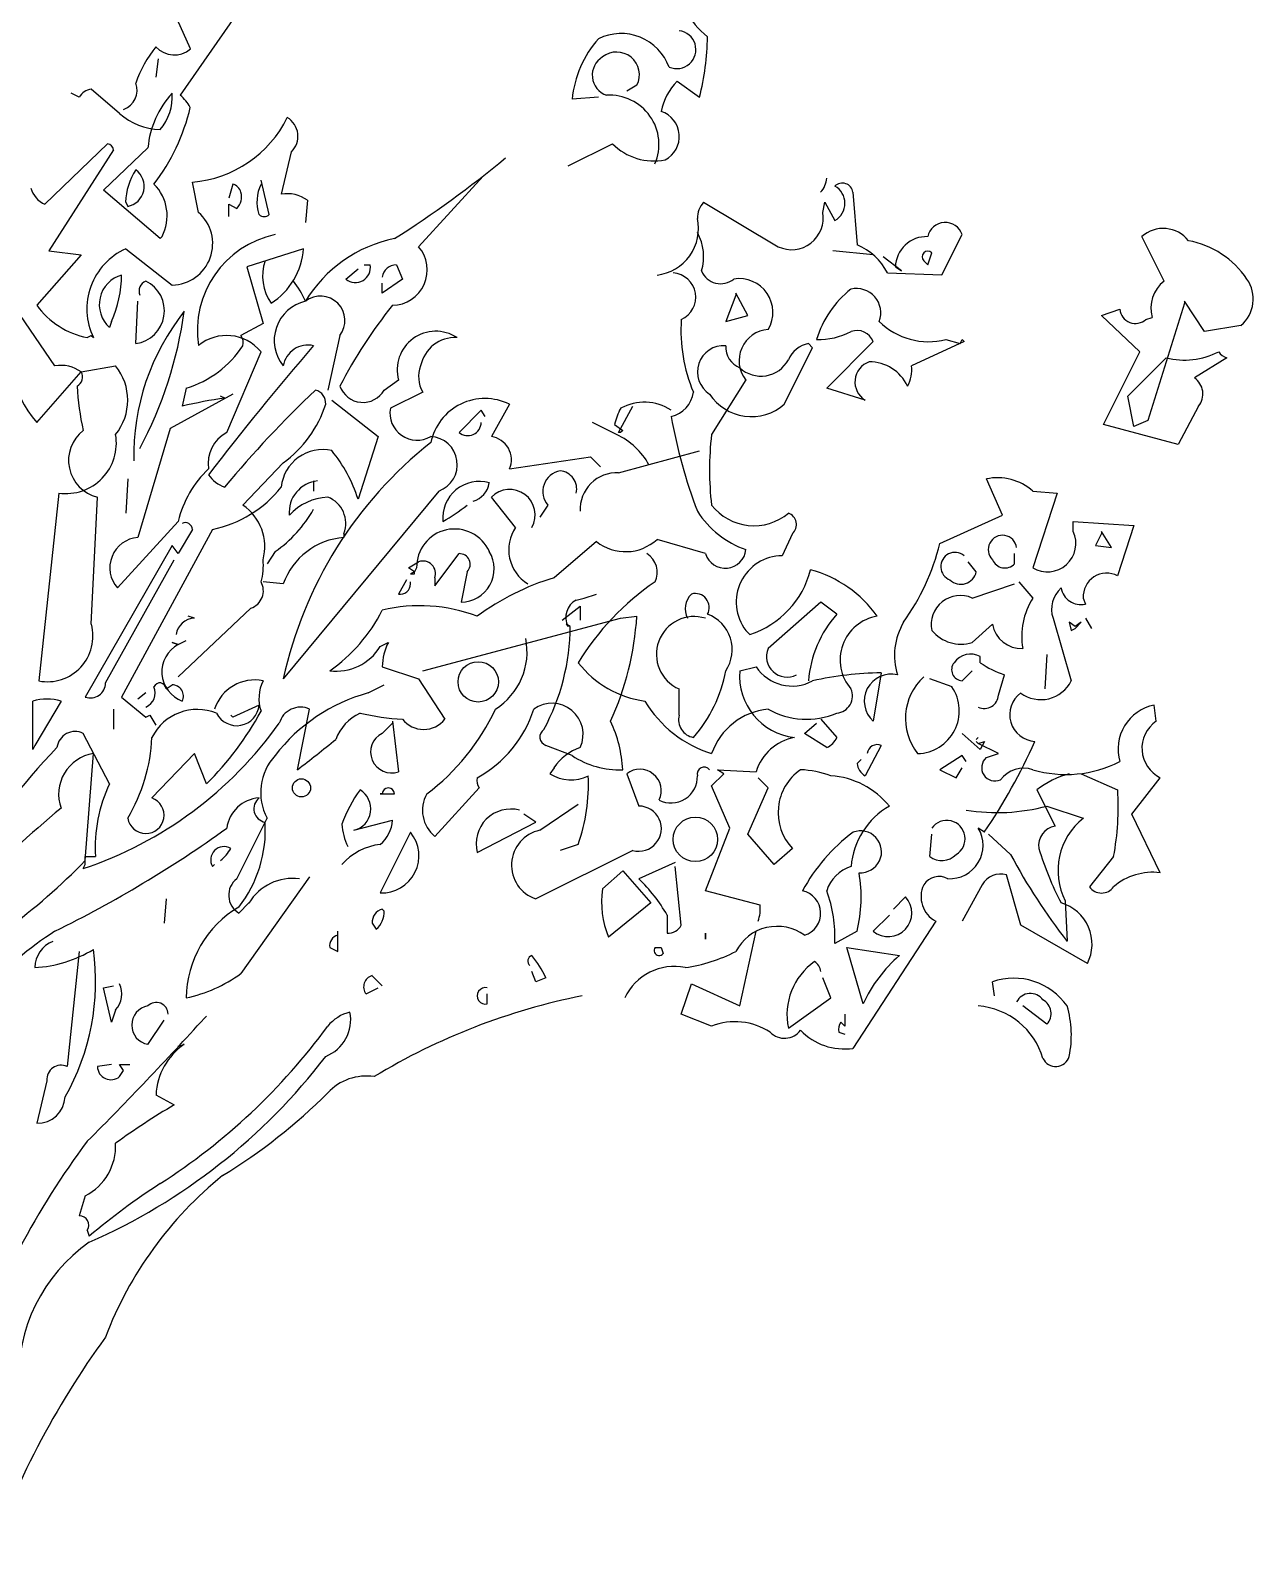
# Model space of a CAD drawing. Header units: millimetres. Extents: x 87938 to 265635, y 330093 to 434310.
# Drawn here: x 163080 to 165973, y 417793 to 421426 of the extents above; entities that cross this region are included whole.
import ezdxf

# ---------------------------------------------------------------- set-up
doc = ezdxf.new("R2010")
doc.units = ezdxf.units.MM

# ---------------------------------------------------------------- blocks, each defined once
blk = doc.blocks.new('A$C64802182')
for p, q in [((4617.3, 7419.9), (4454.8, 7185.7)), ((4478.7, 7295.6), (4440.4, 7381.7)), ((4402.2, 7271.7), (4397.4, 7228.7)), ((4311.4, 7142.6), (4244.4, 7200)), ((5535.3, 7209.6), (5511.4, 7195.2)), ((5630.9, 7219.1), (5683.5, 7180.9)), ((4215.7, 7180.9), (4196.6, 7190.4)), ((5444.4, 7180.9), (5382.3, 7176.1)), ((4134.5, 6927.5), (4282.7, 7070.9)), ((4297, 7056.6), (4144, 6817.5)), ((4273.1, 6961), (4378.3, 7061.4)), ((4717.7, 7051.8), (4693.8, 6951.4)), ((5372.7, 7018.3), (5477.9, 7070.9)), ((4497.8, 6908.4), (4483.5, 6980.1)), ((4665.1, 6903.6), (4646, 6984.9)), ((5171.9, 6994.4), (5018.9, 6827.1)), ((4407, 6846.2), (4273.1, 6961)), ((4579.1, 6975.3), (4569.5, 6941.8)), ((6046.8, 6956.2), (6056.4, 6831.9)), ((4325.7, 6932.3), (4330.5, 6922.7)), ((4569.5, 6898.8), (4569.5, 6927.5)), ((4569.5, 6927.5), (4588.7, 6917.9)), ((4756, 6937.1), (4751.2, 6884.5)), ((5693, 6932.3), (5869.9, 6827.1)), ((5975.1, 6908.4), (5979.9, 6932.3)), ((5979.9, 6932.3), (6003.8, 6889.2)), ((4411.8, 6851), (4407, 6846.2)), ((6257.2, 6760.2), (6305, 6855.8)), ((6783.1, 6745.8), (6730.5, 6851)), ((4220.5, 6808), (4115.3, 6688.4)), ((4144, 6817.5), (4220.5, 6808)), ((4325.7, 6822.3), (4435.7, 6736.3)), ((4746.4, 6822.3), (4612.6, 6779.3)), ((6094.6, 6808), (5999, 6817.5)), ((6161.6, 6769.7), (6118.5, 6803.2)), ((6223.7, 6784.1), (6233.3, 6812.7)), ((4612.6, 6779.3), (4650.8, 6645.4)), ((4846.8, 6750.6), (4875.5, 6774.5)), ((4889.8, 6784.1), (4904.2, 6784.1)), ((4966.3, 6784.1), (4980.7, 6750.6)), ((6128.1, 6764.9), (6257.2, 6760.2)), ((6147.2, 6779.3), (6161.6, 6769.7)), ((6214.2, 6793.6), (6223.7, 6784.1)), ((4980.7, 6750.6), (4932.9, 6717.1)), ((4932.9, 6717.1), (4932.9, 6741)), ((4349.6, 6597.6), (4354.4, 6698)), ((5769.5, 6712.4), (5745.6, 6650.2)), ((5798.2, 6664.5), (5769.5, 6717.1)), ((5769.5, 6717.1), (5769.5, 6712.4)), ((6830.9, 6693.2), (6744.8, 6415.9)), ((6878.7, 6626.3), (6830.9, 6698)), ((6830.9, 6698), (6830.9, 6693.2)), ((4158.4, 6545), (4077.1, 6664.5)), ((4292.2, 6650.2), (4287.5, 6635.9)), ((5745.6, 6650.2), (5798.2, 6664.5)), ((6634.9, 6664.5), (6677.9, 6678.9)), ((6725.7, 6578.5), (6634.9, 6664.5)), ((6740, 6655), (6754.4, 6659.8)), ((4234.9, 6612), (4244.4, 6616.7)), ((4244.4, 6616.7), (4249.2, 6612)), ((4650.8, 6645.4), (4598.2, 6616.7)), ((4832.5, 6616.7), (4803.8, 6487.6)), ((6964.7, 6640.6), (6878.7, 6626.3)), ((4564.7, 6387.3), (4646, 6578.5)), ((5884.3, 6454.2), (5951.2, 6588)), ((5951.2, 6588), (5941.6, 6597.6)), ((5984.7, 6492.4), (6094.6, 6602.4)), ((6309.8, 6602.4), (6185.5, 6545)), ((6266.7, 6607.2), (6300.2, 6597.6)), ((6300.2, 6597.6), (6305, 6607.2)), ((6305, 6607.2), (6309.8, 6602.4)), ((6639.6, 6406.4), (6725.7, 6578.5)), ((4220.5, 6530.7), (4301.8, 6545)), ((6697, 6473.3), (6787.9, 6564.1)), ((6931.3, 6564.1), (6854.8, 6516.3)), ((4115.3, 6411.2), (4220.5, 6530.7)), ((4937.7, 6487.6), (4971.1, 6511.6)), ((5793.4, 6511.6), (5712.2, 6382.5)), ((4579.1, 6478.1), (4430.9, 6396.8)), ((4469.1, 6492.4), (4459.6, 6449.4)), ((4560, 6468.5), (4550.4, 6473.3)), ((5028.5, 6482.9), (4952, 6444.6)), ((6075.5, 6463.7), (5984.7, 6492.4)), ((6711.4, 6401.6), (6697, 6473.3)), ((4813.4, 6463.7), (4923.3, 6377.7)), ((5167.1, 6439.8), (5114.5, 6387.3)), ((5176.7, 6425.5), (5167.1, 6439.8)), ((5234.1, 6454.2), (5191, 6377.7)), ((5492.2, 6387.3), (5525.7, 6449.4)), ((6864.4, 6449.4), (6816.5, 6358.6)), ((4430.9, 6396.8), (4354.4, 6138.6)), ((5487.5, 6382.5), (5430.1, 6411.2)), ((5482.7, 6406.4), (5501.8, 6392)), ((6816.5, 6358.6), (6639.6, 6406.4)), ((6744.8, 6415.9), (6711.4, 6401.6)), ((4923.3, 6377.7), (4875.5, 6229.5)), ((5497, 6387.3), (5492.2, 6387.3)), ((5501.8, 6392), (5497, 6387.3)), ((5234.1, 6301.2), (5425.3, 6329.9)), ((5425.3, 6329.9), (5449.2, 6306)), ((5492.2, 6291.6), (5683.5, 6344.2)), ((4698.6, 6315.5), (4603, 6215.1)), ((4330.5, 6277.3), (4325.7, 6196)), ((4770.3, 6272.5), (4770.3, 6248.6)), ((6400.6, 6191.2), (6362.4, 6277.3)), ((4167.9, 6243.8), (4120.1, 5799.2)), ((4244.4, 5933.1), (4258.8, 6234.3)), ((5066.7, 6248.6), (4698.6, 5804)), ((5248.4, 6162.5), (5191, 6234.3)), ((5324.9, 6215.1), (5305.8, 6186.5)), ((6472.3, 6248.6), (6529.7, 6243.8)), ((6529.7, 6243.8), (6472.3, 6066.9)), ((6252.4, 6124.3), (6400.6, 6191.2)), ((4306.6, 6019.1), (4450, 6176.9)), ((4531.3, 6157.8), (4316.1, 5761)), ((4483.5, 6157.8), (4450, 6100.4)), ((4842, 6148.2), (4842, 6138.6)), ((5903.4, 6148.2), (5879.5, 6095.6)), ((6567.9, 6153), (6567.9, 6176.9)), ((6567.9, 6176.9), (6711.4, 6167.3)), ((6634.9, 6148.2), (6620.5, 6119.5)), ((6658.8, 6114.7), (6634.9, 6153)), ((6634.9, 6153), (6634.9, 6148.2)), ((6711.4, 6167.3), (6673.1, 6047.8)), ((4435.7, 6119.5), (4230.1, 5761)), ((4450, 6100.4), (4435.7, 6119.5)), ((4679.5, 6105.2), (4660.4, 6076.5)), ((5439.6, 6129.1), (5339.3, 6043)), ((5697.8, 6100.4), (5583.1, 6133.9)), ((6620.5, 6119.5), (6658.8, 6114.7)), ((4277.9, 5794.4), (4440.4, 6086.1)), ((4995, 6066.9), (5018.9, 6081.3)), ((5057.2, 6023.9), (5114.5, 6100.4)), ((6338.5, 6057.4), (6319.3, 6081.3)), ((6429.3, 6076.5), (6429.3, 6100.4)), ((4698.6, 6028.7), (4650.8, 6033.5)), ((4990.2, 6038.2), (4971.1, 6004.8)), ((5009.4, 6057.4), (4995, 6066.9)), ((5009.4, 6057.4), (4999.8, 6052.6)), ((4999.8, 6052.6), (5009.4, 6052.6)), ((4999.8, 6028.7), (4999.8, 6033.5)), ((5014.2, 6066.9), (5009.4, 6057.4)), ((5009.4, 6052.6), (5009.4, 6057.4)), ((5057.2, 6043), (5057.2, 6023.9)), ((5133.7, 6057.4), (5119.3, 5985.7)), ((6438.9, 6033.5), (6472.3, 5995.2)), ((5411, 5995.2), (5439.6, 6004.8)), ((6328.9, 5995.2), (6429.3, 6028.7)), ((4622.1, 5971.3), (4450, 5808.8)), ((5358.4, 5942.6), (5401.4, 5976.1)), ((5391.8, 5990.4), (5411, 5995.2)), ((5401.4, 5976.1), (5401.4, 5942.6)), ((5970.3, 5985.7), (5846, 5875.7)), ((6008.6, 5957), (5970.3, 5985.7)), ((6591.8, 5995.2), (6596.6, 5980.9)), ((4488.3, 5947.4), (4473.9, 5952.2)), ((5028.5, 5823.1), (5497, 5947.4)), ((5377.5, 5928.3), (5367.9, 5933.1)), ((5367.9, 5933.1), (5372.7, 5928.3)), ((5497, 5947.4), (5535.3, 5952.2)), ((6376.7, 5933.1), (6328.9, 5890)), ((6520.1, 5947.4), (6563.2, 5799.2)), ((6572.7, 5928.3), (6558.4, 5937.8)), ((6558.4, 5937.8), (6563.2, 5918.7)), ((6563.2, 5918.7), (6572.7, 5923.5)), ((6572.7, 5923.5), (6587.1, 5937.8)), ((6587.1, 5937.8), (6572.7, 5928.3)), ((6596.6, 5947.4), (6611, 5923.5)), ((4450, 5885.3), (4435.7, 5890)), ((4435.7, 5890), (4450, 5885.3)), ((4450, 5885.3), (4469.1, 5894.8)), ((4928.1, 5880.5), (4947.2, 5890)), ((5793.4, 5918.7), (5803, 5909.2)), ((6348, 5842.2), (6348, 5856.6)), ((6505.8, 5861.4), (6501, 5780.1)), ((4932.9, 5832.7), (5018.9, 5804)), ((5779.1, 5823.1), (5817.3, 5832.7)), ((6113.8, 5818.3), (6094.6, 5703.6)), ((6305, 5799.2), (6328.9, 5823.1)), ((4421.3, 5780.1), (4435.7, 5789.6)), ((4899.4, 5770.5), (4937.7, 5789.6)), ((5018.9, 5804), (5081.1, 5708.4)), ((5635.7, 5717.9), (5635.7, 5780.1)), ((6281.1, 5784.9), (6228.5, 5804)), ((6391, 5765.7), (6405.4, 5813.5)), ((4105.8, 5636.7), (4105.8, 5751.4)), ((4172.7, 5751.4), (4110.6, 5646.2)), ((4316.1, 5761), (4373.5, 5713.1)), ((4373.5, 5770.5), (4354.4, 5756.2)), ((4641.2, 5741.8), (4579.1, 5713.1)), ((6764, 5703.6), (6759.2, 5741.8)), ((4297, 5732.3), (4297, 5684.5)), ((4373.5, 5713.1), (4383.1, 5717.9)), ((4383.1, 5717.9), (4397.4, 5694)), ((4579.1, 5713.1), (4574.3, 5717.9)), ((4732.1, 5588.8), (4760.8, 5732.3)), ((5970.3, 5708.4), (6008.6, 5665.3)), ((4287.5, 5555.4), (4225.3, 5674.9)), ((4932.9, 5674.9), (4956.8, 5698.8)), ((4956.8, 5703.6), (4971.1, 5584.1)), ((5932.1, 5674.9), (5960.8, 5698.8)), ((5984.7, 5641.4), (5932.1, 5674.9)), ((6348, 5636.7), (6305, 5674.9)), ((4110.6, 5646.2), (4105.8, 5636.7)), ((5382.3, 5622.3), (5320.1, 5646.2)), ((6113.8, 5646.2), (6075.5, 5574.5)), ((6338.5, 5660.6), (6343.2, 5665.3)), ((6343.2, 5665.3), (6338.5, 5660.6)), ((6343.2, 5651), (6338.5, 5655.8)), ((6338.5, 5655.8), (6343.2, 5651)), ((6343.2, 5651), (6357.6, 5655.8)), ((6391, 5627.1), (6343.2, 5651)), ((6357.6, 5655.8), (6348, 5636.7)), ((4230.1, 5373.7), (4249.2, 5627.1)), ((4488.3, 5627.1), (4387.9, 5521.9)), ((4516.9, 5555.4), (4488.3, 5627.1)), ((6056.4, 5603.2), (6065.9, 5612.7)), ((6305, 5622.3), (6252.4, 5588.8)), ((6314.5, 5608), (6305, 5622.3)), ((6362.4, 5617.5), (6391, 5627.1)), ((5339.3, 5593.6), (5329.7, 5579.3)), ((5511.4, 5579.3), (5540, 5502.8)), ((5712.2, 5550.6), (5740.8, 5579.3)), ((5740.8, 5579.3), (5726.5, 5588.8)), ((5726.5, 5588.8), (5817.3, 5584.1)), ((5846, 5545.8), (5822.1, 5569.7)), ((6252.4, 5588.8), (6290.6, 5569.7)), ((6290.6, 5569.7), (6305, 5593.6)), ((6587.1, 5579.3), (6673.1, 5541)), ((6706.6, 5483.7), (6773.5, 5569.7)), ((4932.9, 5531.5), (4928.1, 5531.5)), ((4928.1, 5531.5), (4932.9, 5531.5)), ((4932.9, 5531.5), (4961.6, 5531.5)), ((5057.2, 5431.1), (5162.4, 5545.8)), ((5755.2, 5450.2), (5712.2, 5550.6)), ((5798.2, 5435.9), (5846, 5545.8)), ((6481.9, 5541), (6524.9, 5455)), ((5305.8, 5445.4), (5396.6, 5507.6)), ((6505.8, 5502.8), (6591.8, 5474.1)), ((4588.7, 5330.7), (4660.4, 5474.1)), ((4865.9, 5445.4), (4956.8, 5469.3)), ((5157.6, 5392.8), (5296.2, 5464.5)), ((5296.2, 5464.5), (5267.5, 5483.7)), ((6773.5, 5345), (6706.6, 5483.7)), ((4999.8, 5440.6), (4928.1, 5297.2)), ((5697.8, 5302), (5755.2, 5450.2)), ((5860.4, 5364.1), (5798.2, 5435.9)), ((6228.5, 5383.3), (6233.3, 5435.9)), ((6357.6, 5440.6), (6343.2, 5450.2)), ((6419.7, 5388), (6367.1, 5435.9)), ((4230.1, 5364.1), (4230.1, 5383.3)), ((4230.1, 5383.3), (4254, 5383.3)), ((5525.7, 5397.6), (5296.2, 5282.9)), ((5396.6, 5412), (5353.6, 5397.6)), ((5903.4, 5402.4), (5860.4, 5364.1)), ((6663.6, 5383.3), (6606.2, 5311.6)), ((4225.3, 5354.6), (4230.1, 5364.1)), ((4531.3, 5359.4), (4536.1, 5364.1)), ((5454, 5306.8), (5501.8, 5349.8)), ((5501.8, 5349.8), (5568.7, 5273.3)), ((5626.1, 5368.9), (5540, 5330.7)), ((5640.4, 5220.7), (5626.1, 5359.4)), ((4760.8, 5335.5), (4598.2, 5106)), ((6352.8, 5316.3), (6305, 5230.3)), ((6443.6, 5220.7), (6410.2, 5340.2)), ((4421.3, 5282.9), (4416.5, 5225.5)), ((4617.3, 5273.3), (4593.4, 5249.4)), ((5568.7, 5273.3), (5468.3, 5192)), ((5826.9, 5268.5), (5697.8, 5302)), ((6142.4, 5259), (6171.1, 5287.6)), ((6548.8, 5278.1), (6553.6, 5182.5)), ((4937.7, 5254.2), (4932.9, 5259)), ((5607, 5244.6), (5607, 5201.6)), ((6094.6, 5206.4), (6132.9, 5244.6)), ((4827.7, 5158.6), (4827.7, 5206.4)), ((4909, 5225.5), (4918.5, 5211.2)), ((5697.8, 5187.3), (5697.8, 5201.6)), ((5697.8, 5201.6), (5697.8, 5187.3)), ((5779.1, 5029.5), (5817.3, 5206.4)), ((6056.4, 5206.4), (6003.8, 5177.7)), ((6242.8, 5230.3), (6046.8, 4929.1)), ((6601.4, 5129.9), (6443.6, 5220.7)), ((4808.6, 5168.1), (4827.7, 5158.6)), ((5578.3, 5168.1), (5592.6, 5168.1)), ((5592.6, 5168.1), (5597.4, 5153.8)), ((6070.7, 5034.3), (6032.5, 5168.1)), ((6032.5, 5168.1), (6156.8, 5149)), ((4215.7, 5158.6), (4187.1, 4886.1)), ((4932.9, 5077.3), (4909, 5101.2)), ((5296.2, 5086.9), (5286.7, 5110.8)), ((5320.1, 5096.4), (5296.2, 5086.9)), ((5994.2, 5048.6), (5975.1, 5096.4)), ((4273.1, 5072.5), (4297, 5077.3)), ((4292.2, 4991.2), (4273.1, 5072.5)), ((4894.6, 5058.2), (4923.3, 5072.5)), ((5181.5, 5034.3), (5181.5, 5058.2)), ((5640.4, 5010.4), (5664.4, 5082.1)), ((5664.4, 5082.1), (5779.1, 5029.5)), ((6381.5, 5053.4), (6376.7, 5086.9)), ((4301.8, 5019.9), (4292.2, 4991.2)), ((5893.8, 4976.9), (5994.2, 5048.6)), ((6505.8, 4986.5), (6448.4, 5029.5)), ((4378.3, 4938.6), (4416.5, 4996)), ((4512.2, 5000.8), (4516.9, 5005.6)), ((5712.2, 4981.7), (5640.4, 5010.4)), ((6027.7, 4981.7), (6018.1, 4991.2)), ((6027.7, 5010.4), (6027.7, 4981.7)), ((6013.4, 4967.3), (6027.7, 4962.5)), ((4450, 4933.9), (4464.4, 4938.6)), ((4292.2, 4890.8), (4258.8, 4886.1)), ((4320.9, 4876.5), (4311.4, 4890.8)), ((4311.4, 4890.8), (4335.3, 4890.8)), ((4311.4, 4862.2), (4320.9, 4876.5)), ((4139.3, 4852.6), (4115.3, 4752.2)), ((4397.4, 4819.1), (4440.4, 4795.2)), ((4230.1, 4580.1), (4215.7, 4532.3)), ((4234.9, 4498.8), (4239.6, 4484.5))]:
    blk.add_line(p, q)
for centre, radius in [((5160, 5796.8), 47.8), ((4741.6, 5545.8), 21.5), ((5673.9, 5423.9), 52.6)]:
    blk.add_circle(centre, radius)
for centre, radius, start, end in [((5831.7, 7486.9), 207.6, 208.927, 231.5457), ((5631.9, 7153.1), 250.7, 138.4057, 174.7369), ((5497.8, 7210.4), 121.5, 20.3366, 116.0606), ((5629.9, 7293.9), 45.1, 246.3463, 82.6055), ((5066.8, 7336.1), 635.9, 345.8729, 358.9378), ((4624.5, 7117.9), 291.4, 141.219, 160.6718), ((4440.5, 7339.3), 58.1, 222.1163, 311.1508), ((5480.5, 7233.4), 50.6, 121.5692, 250.4488), ((5487.5, 7234.3), 53.8, 332.6227, 128.4324), ((4249.2, 7161.8), 38.5, 97.1266, 150.2535), ((4304.2, 7197.6), 48.4, 290.2262, 20.2235), ((5730.1, 7120.2), 140.1, 135.0702, 168.7848), ((4597, 7041.4), 219.6, 137.2791, 174.796), ((4318.5, 7181.7), 117.5, 318.8514, 4.2787), ((4395, 7111.6), 95.2, 28.4962, 51.1149), ((5471, 7069.2), 116.7, 336.7534, 93.6817), ((4412.7, 7257.4), 153.1, 228.546, 267.8512), ((4013.3, 7266.2), 478, 322.5157, 346.792), ((4460.8, 7254.9), 275.8, 274.7183, 333.7798), ((4681.5, 7088.7), 51.8, 314.4742, 58.9454), ((5573.2, 7088), 62.5, 297.6377, 71.8896), ((4280.3, 7054.2), 16.9, 8.1306, 81.8694), ((5575.9, 7168.3), 138.2, 224.8248, 280.9698), ((3620.1, 8967.1), 2509.5, 302.3131, 309.7417), ((4472.5, 6928.4), 146.9, 146.8149, 178.4771), ((4321.6, 6969.8), 48, 280.67, 54.2724), ((5930.6, 6993), 54.1, 317.1488, 356.454), ((6021.6, 6952.2), 25.5, 8.9734, 134.1567), ((4159.2, 6982.9), 60.6, 196.411, 245.9609), ((4317.3, 6900.1), 106.5, 332.5422, 44.9502), ((4571.9, 6949), 27.3, 15.2552, 74.7448), ((4564.7, 6944.2), 35.5, 312.2748, 19.6527), ((4731.6, 6933.6), 95.3, 154.0207, 198.3512), ((4708.2, 6871.7), 81, 53.8081, 100.2027), ((5981.3, 6929.9), 46.4, 298.9412, 61.0588), ((4433.5, 6834.3), 98.1, 271.2751, 49.0145), ((5732.3, 6895.7), 53.6, 137.0649, 181.823), ((5901.4, 6895), 74.9, 245.1383, 10.2502), ((4653.2, 6915.5), 16.9, 225.0013, 314.9987), ((5570.4, 6870.3), 110.9, 276.5711, 12.3536), ((6265, 6842.4), 42.2, 18.4915, 168.2414), ((6781, 6795), 75.4, 37.986, 132.0746), ((4727.5, 6628.4), 232.4, 101.9243, 188.7939), ((5024.6, 6533.4), 319.1, 101.3892, 148.9437), ((5576.7, 6803.9), 116.7, 342.9711, 29.0469), ((6000.9, 6700.5), 142.6, 26.8559, 67.094), ((6220.6, 6777.6), 73.4, 87.5803, 178.7245), ((6800.8, 6629.6), 215.5, 34.1488, 79.3878), ((4390.6, 6679.6), 156.7, 114.4463, 205.5875), ((4580.2, 6833.6), 166.6, 302.5855, 356.1131), ((4955.5, 6772.3), 83.9, 270.9018, 40.8071), ((6223.7, 6803.2), 13.5, 45, 225), ((4335.9, 6690.1), 72.7, 105.7327, 228.2781), ((4031.3, 6764.5), 284.9, 336.3445, 359.1259), ((4761.3, 6757.5), 111.7, 161.1347, 215.1255), ((4869.6, 6777.5), 35.2, 229.6973, 10.8156), ((4965.7, 6750.9), 33.2, 88.9689, 172.2337), ((5617.2, 6707.6), 57.5, 293.839, 85.8926), ((5733.7, 6788.8), 49.3, 202.8337, 309.0939), ((4338.8, 6675.4), 78.5, 277.9406, 63.7347), ((4383.1, 6721.9), 25.7, 111.8028, 201.8001), ((4545.6, 6607.2), 224.8, 23.839, 38.0886), ((5777.3, 6671.7), 79.9, 329.4175, 99.0139), ((6188.3, 6539.9), 237.3, 128.0503, 163.5183), ((6055, 6670.5), 57.7, 339.4368, 102.9351), ((6833.3, 6681.3), 81.8, 127.8761, 195.254), ((6912.2, 6703.4), 81.8, 309.9222, 35.215), ((4272.9, 6802.9), 194.7, 216.0114, 258.7501), ((4772.3, 6605.2), 95.1, 102.7894, 219.2698), ((4786.7, 6652.3), 57.9, 322.1535, 127.8465), ((5893.4, 5943.6), 1196.6, 141.5074, 152.4449), ((4289.8, 6567.1), 234, 155.3822, 221.785), ((4897.3, 6330.8), 552.6, 141.5838, 181.0824), ((3500.4, 6806.4), 972.9, 331.9587, 352.1855), ((6016.7, 6629.2), 377.1, 176.086, 202.8387), ((6226.1, 6768.9), 166.8, 225.3875, 284.1023), ((6715.2, 6683), 37.5, 186.3134, 311.6116), ((4564.7, 6511.6), 105.3, 39.4738, 129.4711), ((4576.7, 6600), 27.3, 344.7465, 37.8734), ((5059.6, 6535.3), 91.6, 56.7645, 195.0549), ((5850.9, 6557.6), 73.7, 93.8211, 218.6799), ((5963.7, 6777.1), 170, 269.0249, 297.4561), ((6056.4, 6588), 40.8, 20.5574, 110.5547), ((4399.8, 6724.3), 242, 286.6457, 327.0941), ((9648, 2375.8), 6447.9, 139.15425, 142.65803), ((4757, 6535.1), 59.2, 77.0064, 170.3737), ((5105.8, 6528.3), 83.8, 87.2742, 168.4757), ((5741.1, 6530.6), 62.4, 85.8188, 237.3113), ((5799.4, 6590.1), 53.8, 177.0779, 247.8645), ((5953.1, 6534.3), 64.4, 100.2683, 157.0513), ((6831, 6735.7), 176.9, 255.8735, 297.2904), ((6943.2, 6600), 37.8, 214.6952, 251.565), ((4172.7, 6465.3), 81, 53.8081, 100.2027), ((4201, 6463.7), 129.5, 321.1205, 38.8795), ((5091.5, 6519), 72.6, 158.9923, 209.8051), ((5829, 6594.4), 73.7, 227.3381, 331.5865), ((6102, 6506.9), 50.6, 109.5512, 238.4308), ((6085.4, 6454.5), 100.1, 25.2534, 90.1953), ((6109, 6535.5), 77.1, 330.2552, 7.125), ((4199, 6518.7), 24.6, 299.0559, 29.0533), ((6829.1, 6478.5), 45.7, 320.404, 55.8562), ((4806.3, 6524.8), 596, 182.6559, 192.8745), ((4688.3, 5521.8), 955.4, 97.7181, 103.8505), ((6541.9, 4615.6), 2574.1, 133.3447, 140.3506), ((4766.5, 6456.2), 32.6, 356.4453, 74.6301), ((4887.3, 6516.7), 58.2, 199.5808, 330.0304), ((5176, 6336.5), 131.2, 63.7374, 168.2114), ((5601.6, 6492), 68.2, 282.6939, 352.2852), ((5806.2, 6543.1), 118.3, 213.3495, 311.2584), ((4540.1, 6536), 271.5, 305.7133, 342.4672), ((5015.3, 6433.3), 64.3, 169.8601, 300.1558), ((5623.7, 6375.3), 144.4, 151.3147, 167.5732), ((5552.8, 6343.3), 115.7, 56.571, 118.8478), ((5135.1, 6411.8), 32, 230.0042, 358.8837), ((6827.6, 6639.5), 1229.8, 190.0221, 200.9003), ((4184.6, 6361.7), 119, 261.9347, 10.0755), ((4280, 6321.2), 89.5, 127.7017, 256.2506), ((4604, 6313.8), 83.3, 118.1416, 188.7283), ((5653.9, 5596.5), 977.5, 128.3301, 167.7472), ((5043.8, 6311.2), 66.6, 290.1729, 86.681), ((5182.8, 6322.7), 55.6, 337.2336, 81.4819), ((5416.2, 6229.8), 168.4, 28.711, 64.9842), ((6441.4, 6298.8), 734.1, 173.4554, 186.5446), ((4791.8, 6248.2), 98.5, 77.338, 174.1698), ((4551.2, 6128), 339.9, 17.3743, 39.5115), ((4695.3, 6118.2), 252.2, 133.488, 166.5487), ((4583.9, 6329.9), 75.6, 214.6952, 251.565), ((5362.6, 6247.5), 49.7, 100.4371, 220.6829), ((5350.2, 6253.7), 42.8, 346.6291, 85.4257), ((5487.5, 6205.6), 86.2, 86.8214, 183.1786), ((4474.1, 6432.1), 280.2, 281.7672, 321.6357), ((4787.1, 6198.4), 74.5, 95.5289, 185.5262), ((5162.2, 6184.9), 86.3, 73.8096, 185.3098), ((5133.3, 6276.3), 53.6, 285.8955, 350.8374), ((5234.3, 6192.3), 60.2, 330.384, 135.8762), ((6388.7, 6153), 127.1, 48.8156, 101.9426), ((4536.5, 6117.1), 118.4, 344.787, 55.8592), ((4810.4, 6102.9), 131.5, 92.883, 137.8093), ((4779.9, 6172.1), 66.6, 338.9638, 68.9611), ((4865.9, 6554.6), 432.4, 299.1166, 308.2635), ((5812.3, 6294.1), 127.5, 218.2377, 309.7443), ((4498.4, 6360.3), 312.9, 305.3665, 330.3583), ((5866.6, 6320.2), 222.6, 212.4454, 250.8196), ((5885.1, 6169.4), 28, 310.8497, 71.7702), ((4466.7, 6157), 16.8, 2.7274, 115.3451), ((5104, 6068.9), 89.9, 23.8196, 181.238), ((5327.4, 6109.5), 95.2, 146.0909, 238.0986), ((6400.6, 6110), 33.8, 8.1303, 224.9998), ((6506.9, 6124.6), 67.3, 239.045, 24.9295), ((4360, 6067.1), 71.8, 94.4573, 221.9399), ((4854.5, 5973.9), 165.2, 94.323, 160.6294), ((5118.6, 6064.5), 78.9, 270.4961, 31.0063), ((5508.5, 6216.2), 111.1, 231.6733, 312.145), ((5744.7, 6114.8), 49, 197.0882, 354.333), ((5719.6, 6257.1), 549.1, 324.4473, 346.0024), ((4516.9, 6071.7), 134.6, 343.4962, 6.1149), ((5029, 6053.1), 29.9, 340.4089, 109.5911), ((5115.6, 6075.1), 25.3, 315.4647, 92.4602), ((5530.9, 6056.1), 52.6, 334.4781, 57.4127), ((5880.3, 5985.8), 109.8, 90.4477, 217.6678), ((6288.2, 6069.7), 33.7, 50.1992, 249.2879), ((6406.1, 6098.3), 31.8, 202.6009, 316.7894), ((4608.1, 6012.4), 43.4, 288.8992, 29.0258), ((5505.4, 5483.7), 583.5, 106.5419, 126.5882), ((5932.7, 5514.9), 628.1, 124.3479, 148.5897), ((5736.2, 6115.5), 216.9, 287.9341, 345.7611), ((5871.4, 5786.3), 285.9, 35.4721, 74.7772), ((6302.1, 6065.1), 37.2, 226.1581, 348.0473), ((6646.8, 5999.3), 55.1, 61.5161, 184.2943), ((4975.2, 6029), 24.6, 260.4073, 359.2039), ((5699, 5969.5), 49.4, 134.5107, 206.5647), ((5673.3, 5972.7), 33.3, 331.7308, 105.5889), ((6300.8, 5932.4), 68.9, 65.9087, 191.4109), ((6583.5, 5968.9), 66.9, 131.3796, 198.7575), ((6586.2, 6027.4), 47.7, 189.979, 282.6408), ((4583.1, 6144.1), 392.3, 305.0853, 333.0859), ((5022.3, 5600.3), 376.9, 68.9707, 103.7249), ((5413.4, 5949.8), 46, 117.8986, 207.8959), ((6615.8, 5904.4), 169.8, 147.6535, 189.7266), ((4140.5, 5904.9), 107.7, 259.0759, 15.1663), ((4489.2, 5903), 44.4, 91.2082, 172.0589), ((4864.4, 5929.2), 513.1, 331.5065, 359.8929), ((4823.3, 5998.1), 713.5, 335.6179, 356.3096), ((5671, 5862.1), 89.4, 72.5641, 246.683), ((5671.3, 5873.1), 89.6, 326.1103, 69.5275), ((6207.3, 5779.6), 266.4, 138.2477, 175.7748), ((6121.1, 5848.8), 104.8, 99.3132, 220.9763), ((6300.1, 5859.4), 155.1, 149.6224, 197.2137), ((6445.6, 5945.7), 70, 190.3692, 272.3112), ((5058, 5831.9), 125.1, 152.2926, 179.635), ((5114.8, 5868.1), 160.7, 302.2942, 11.3086), ((6302.6, 5976.1), 90, 219.6118, 286.9897), ((4485.1, 5820.5), 73.7, 118.4449, 249.7263), ((4824.1, 5944), 121.8, 262.679, 328.603), ((5890.7, 5856.6), 48.5, 156.8889, 297.3533), ((6325, 5814.7), 47.8, 61.1759, 144.8133), ((5585.3, 5987.5), 238.1, 217.5902, 262.5468), ((5423.9, 5881.7), 327, 318.584, 349.6833), ((5924.4, 5810.3), 145.9, 174.9805, 263.5983), ((5902.7, 5889.5), 102.5, 213.6744, 298.2532), ((6125.2, 5020.3), 798.1, 90.8242, 102.5954), ((6137.4, 5751.2), 64, 76.8449, 228.0494), ((6306.6, 5825.7), 26.5, 141.3134, 266.6116), ((6479.5, 6033.5), 232.1, 235.4919, 251.378), ((4242.4, 5794.2), 35.5, 249.6882, 0.2958), ((4359.2, 5770.5), 36.4, 293.1999, 23.1972), ((4406.5, 5779.6), 14.8, 1.8483, 159.227), ((4436.1, 5763.3), 26.3, 332.9703, 91.0405), ((4630.5, 5702.2), 99.1, 78.1923, 162.3206), ((4736.4, 5757.5), 95.3, 154.0207, 198.3512), ((6004.8, 5763.3), 40.8, 275.2812, 24.2059), ((6304.8, 5710.2), 133.9, 132.6152, 218.3568), ((6197.3, 5728.2), 101.1, 271.4151, 34.0743), ((6491.3, 5835.2), 80.4, 233.6322, 333.3593), ((4139.3, 5639), 117.2, 73.4131, 106.5869), ((4588.4, 5746.1), 53, 206.2065, 355.3621), ((5007.7, 5372.6), 412.4, 105.2215, 142.7316), ((5334.5, 5672.4), 73.7, 335.1849, 125.6957), ((5794.7, 5894.2), 279.5, 210.711, 252.8213), ((6357.6, 5767.3), 33.5, 244.6549, 357.2726), ((6481.4, 5719.3), 63.7, 126.4126, 266.1078), ((6780.9, 5637.1), 107, 101.7008, 195.7718), ((4495.5, 5611), 120.5, 67.8869, 153.2252), ((3995.8, 6080.7), 740, 314.7713, 331.4889), ((4739.3, 5684.8), 52.1, 65.6186, 164.4152), ((4926.8, 5622.2), 110.7, 114.8342, 159.747), ((5019.8, 6340.5), 633.3, 257.2772, 266.4626), ((5030.9, 5749), 64.6, 218.9916, 321.0084), ((4717.1, 5957.5), 533.4, 306.9932, 335.0248), ((5020.4, 5819.1), 284.6, 298.8123, 342.2428), ((5675.9, 5706.6), 41.8, 164.2926, 260.6498), ((5861.4, 5574.9), 158.1, 95.5847, 160.7297), ((5937, 5893.1), 184.8, 240.4911, 292.776), ((4206.2, 5636), 43.4, 63.8384, 172.7631), ((3927.1, 6240.9), 935.1, 288.5988, 324.5719), ((4954.8, 5630.7), 49.4, 116.3375, 289.3298), ((5327.3, 5666.5), 21.5, 123.6907, 250.5594), ((5198.7, 5574), 303.5, 2.7996, 25.2729), ((6808.5, 5639.5), 78, 124.786, 243.3852), ((5259.6, 4580.1), 1526, 135.9313, 163.06), ((3982, 5682.9), 406.2, 329.0748, 357.5267), ((2155, 8946.6), 4232.7, 307.5068, 309.0735), ((5442, 5524.3), 124, 109.1337, 146.0035), ((5930.5, 5549), 118.5, 100.8571, 162.7832), ((5967.9, 5682.1), 43.9, 292.3805, 337.6195), ((6104.2, 5624.1), 24.1, 66.6148, 172.875), ((5233.8, 6205.8), 1359.5, 325.7523, 336.1385), ((4264.8, 5530.6), 97.7, 99.1799, 199.5188), ((4773.3, 5534.9), 128.2, 137.0117, 208.2836), ((5493.5, 5789.5), 200.8, 236.3541, 272.3614), ((6094.6, 5608), 38.5, 187.1266, 240.2535), ((6382.8, 5593.6), 31.5, 130.6014, 294.341), ((6551, 5857.1), 279.6, 253.6465, 296.9826), ((5183.9, 5562.6), 27.3, 164.7465, 217.8734), ((5379.3, 5656.4), 91.7, 237.2424, 296.732), ((4984.7, 5555.6), 436.2, 340.7786, 2.4896), ((5542.4, 5539.4), 50.6, 333.9015, 127.9108), ((5616.5, 5572.3), 62.2, 242.5333, 2.018), ((5694.6, 5578.5), 16.4, 39.094, 194.0361), ((5993, 5487.4), 123.5, 124.7861, 223.5018), ((5912.2, 5350.6), 238.5, 69.8705, 87.5097), ((5980.8, 5378.6), 196.4, 39.2348, 86.0655), ((6450.8, 5523.3), 68.9, 71.8179, 142.8901), ((6614.6, 5371.3), 215.4, 105.1172, 128.0129), ((4611.8, 5403), 358.4, 154.8377, 183.1552), ((5146.4, 5348.1), 328.7, 144.0605, 160.145), ((4853.4, 5496.2), 52.3, 283.8506, 59.0879), ((4947.2, 5531.5), 14.3, 0, 180), ((5107.6, 5492.7), 79.6, 150.8648, 230.7038), ((6037.2, 5500.4), 637.2, 349.407, 3.6566), ((6671.1, 2538.4), 3873.1, 130.1704, 134.3769), ((4373.2, 5481.2), 43.3, 189.4822, 70.1289), ((4646.4, 5439.8), 82.3, 93.5654, 172.7394), ((4661.6, 5496.5), 32.5, 128.6602, 259.4123), ((5237.3, 5413.5), 82.3, 75.4261, 194.5739), ((5539.8, 5449.3), 53.5, 254.7344, 89.7352), ((6224.4, 5344.4), 182.9, 120.0067, 175.2984), ((6387.8, 5945.4), 458.1, 260.7986, 284.9262), ((4361, 5445.7), 295.2, 321.9475, 3.6554), ((4964.6, 5466.3), 127.5, 182.9165, 207.5938), ((4878.7, 5472.5), 78.2, 309.2077, 357.6622), ((6268.9, 5425.5), 43.3, 300.1493, 145.2695), ((6532.1, 5409.6), 46, 98.974, 188.9713), ((6691, 5349.6), 159.1, 128.5268, 206.7116), ((2895.9, 7771), 2858.5, 296.2087, 305.7188), ((4931.7, 5385.1), 87.9, 267.6635, 39.2064), ((5323, 5362.9), 84.3, 101.7586, 251.5085), ((6296.9, 5104.2), 419.2, 126.6247, 151.8481), ((6064.8, 5394.5), 49.6, 265.7658, 111.2957), ((6275.5, 5409.6), 79, 267.1095, 30.963), ((4558.3, 5375.4), 31.4, 59.2505, 210.7495), ((4490.6, 5447.8), 95.2, 308.8851, 331.5038), ((4944.4, 5270.8), 142.1, 96.5834, 138.9337), ((6256.9, 5420.6), 46.9, 232.7663, 316.0311), ((7671.7, 6056.9), 1419.4, 208.1132, 218.0282), ((7233.3, 5631.3), 781, 197.0466, 207.2861), ((3167.3, 6404.6), 1480.6, 306.2901, 315.8734), ((6066.7, 5277.3), 85.7, 106.7515, 163.2485), ((5731, 5287), 335.2, 346.0823, 9.9678), ((6396.8, 5291.4), 50.6, 74.7463, 150.4934), ((6756.4, 5203.9), 142.2, 83.0816, 130.7734), ((4618.5, 5291.7), 49.1, 127.3993, 239.3336), ((4721.3, 5209.8), 121.8, 82.679, 148.603), ((5671.5, 5275.7), 219.7, 171.8707, 202.3794), ((5265.1, 5047.8), 394.5, 29.9319, 45.818), ((6272.7, 5288), 65, 154.2206, 242.6493), ((6250.5, 5292.9), 43.2, 60.8839, 147.1886), ((6634.9, 5332.3), 35.4, 215.8381, 324.1619), ((5915.9, 5248.8), 54.4, 287.2869, 77.9183), ((5687.1, 5192.6), 317, 357.3052, 20.1871), ((6130.3, 5249.4), 55.9, 230.3129, 43.1586), ((6511.2, 5176), 101.3, 332.9413, 73.9161), ((4720.9, 5046.6), 251.8, 120.4165, 179.5467), ((4941.5, 5227.5), 32.6, 105.3699, 183.5547), ((4883.1, 5252.7), 54.6, 310.4781, 1.5969), ((5748, 5259), 79.5, 338.8402, 6.9098), ((4568.7, 4560.6), 765.1, 122.4366, 154.8293), ((4833.9, 5172), 25.6, 104.0373, 188.5826), ((5607.8, 5239), 37.5, 268.7818, 330.708), ((5867.2, 5108), 110, 53.8422, 152.6388), ((4179.1, 5118.8), 68.6, 111.8531, 178.7566), ((4094.6, 5416.7), 296.8, 273.0861, 301.3968), ((3705.1, 5086.8), 549.5, 330.2762, 8.011), ((5587.9, 5161), 12, 143.1301, 323.1301), ((5291.1, 5135.7), 14, 108.435, 228.9452), ((5093, 4988.8), 251.3, 25.3464, 39.596), ((5597, 5491.9), 375.3, 278.1207, 297.3686), ((6044.1, 5008.8), 153.6, 124.9955, 192.0016), ((5939.2, 5108.4), 31.2, 4.4003, 57.5272), ((6377.9, 4893.5), 337.9, 130.8761, 155.3841), ((4396.6, 5385.7), 344.8, 282.1426, 305.7824), ((4916.1, 5074.9), 27.3, 105.2562, 217.8739), ((5623.7, 4993.6), 129.4, 78.2759, 154.8542), ((6426.9, 4940.2), 155, 35.1615, 108.9002), ((4258.1, 5058.5), 58.3, 318.5944, 23.9133), ((5701.1, 3564.5), 1517.8, 101.2022, 121.2451), ((5177.2, 5053.4), 19.6, 77.3196, 282.6804), ((6466.6, 5022.9), 36.3, 35.1837, 153.6137), ((4386.1, 4984.1), 46.1, 99.7074, 260.2926), ((4398.2, 5009.9), 27.9, 1.0326, 135.3646), ((4764.6, 4997), 93.6, 291.5844, 11.1946), ((4881.6, 4917.5), 100.8, 104.4676, 140.4748), ((6329.3, 4856.1), 174, 16.3989, 85.4134), ((6478.7, 5011.4), 36.8, 317.3381, 61.5865), ((6313.8, 4960), 249.7, 348.4298, 16.1514), ((-1347.9, 10295), 7897.4, 314.98418, 317.90407), ((3614.5, 5849.7), 1472.4, 302.565, 323.8774), ((5767.6, 4839.9), 152.2, 56.8457, 111.342), ((6039.7, 4974.5), 27.3, 142.1266, 195.2535), ((5884.6, 5000.1), 47.1, 224.0512, 323.577), ((6026.5, 5071.5), 143.8, 223.698, 278.1151), ((3666, 5775.3), 1425.7, 293.7274, 322.6303), ((4551.7, 4811.3), 154.4, 124.423, 177.0793), ((6526.4, 4919.4), 33.3, 205.1718, 343.6256), ((4172.7, 4855.7), 33.6, 64.7369, 185.2471), ((4290.8, 4886.7), 32, 181.1163, 309.9958), ((4895.2, 4738.3), 125.2, 81.4722, 136.8859), ((4117.7, 4816.7), 64.6, 267.8802, 357.8776), ((3857.7, 5768.2), 1336.7, 301.4536, 315.0552), ((5338.3, 3273.7), 1766.7, 120.543, 125.9205), ((5714.5, 3598.2), 1850.3, 143.1006, 161.7233), ((4169.9, 4697.6), 132.1, 297.1143, 2.9225), ((5126.8, 3921.7), 908.6, 128.9891, 159.1267), ((5293, 3241.2), 1629.5, 122.9399, 130.2742), ((4216.9, 4510.8), 21.5, 326.3105, 93.1792), ((4465.2, 4147.9), 393.3, 125.001, 182.5163), ((5976.8, 3014.6), 2097.9, 144.078, 160.7818)]:
    blk.add_arc(centre, radius, start, end)

msp = doc.modelspace()

# ---------------------------------------------------------------- block references
msp.add_blockref('A$C64802182', (158978.7, 414087.5))

doc.saveas('drawing.dxf')
